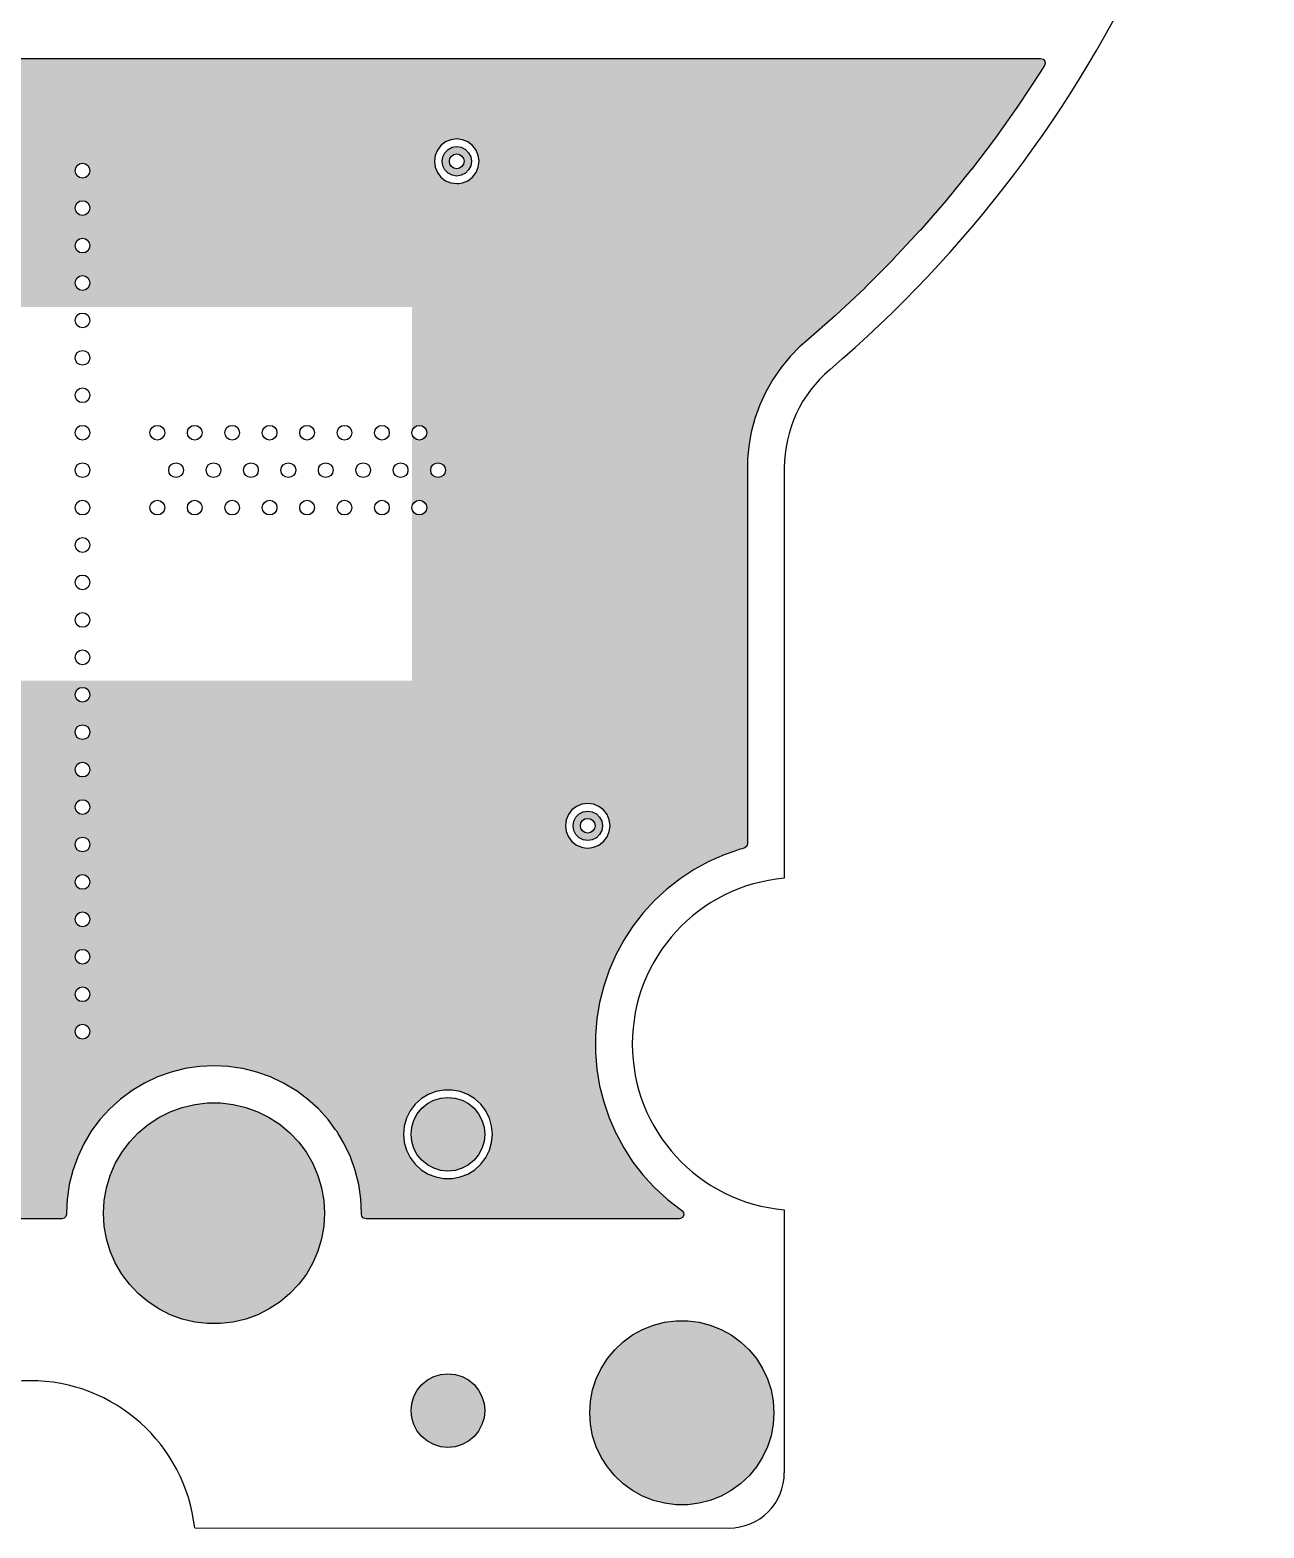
# Model space of a CAD drawing. Header units: millimetres. Extents: x -3894 to -3474, y -291 to 6.
# Drawn here: x -3550.02 to -3516.52, y -143.23 to -102.57 of the extents above; entities that cross this region are included whole.
import ezdxf

# ---------------------------------------------------------------- set-up
doc = ezdxf.new("R2010")
doc.units = ezdxf.units.MM
doc.layers.add('BLACK', color=7, linetype='Continuous')

msp = doc.modelspace()

# ---------------------------------------------------------------- hatches: boundary and pattern name
h = msp.add_hatch(color=256)
h.paths.add_polyline_path([(-3539.648, -103.344), (-3552.956, -103.344), (-3552.992, -103.349), (-3553.051, -103.388), (-3553.079, -103.452), (-3553.085, -103.501), (-3553.127, -103.602), (-3553.132, -103.615), (-3553.131, -103.685), (-3553.093, -103.744), (-3553.029, -103.772), (-3553.025, -103.772), (-3553.006, -103.775), (-3552.86, -103.835), (-3552.734, -103.932), (-3552.638, -104.057), (-3552.577, -104.203), (-3552.557, -104.36), (-3552.577, -104.517), (-3552.638, -104.663), (-3552.734, -104.788), (-3552.86, -104.885), (-3553.006, -104.945), (-3553.029, -104.948), (-3553.043, -104.951), (-3553.103, -104.987), (-3553.135, -105.049), (-3553.127, -105.118), (-3553.085, -105.219), (-3553.065, -105.376), (-3553.085, -105.533), (-3553.146, -105.679), (-3553.242, -105.804), (-3553.337, -105.877), (-3553.337, -110.089), (-3539.648, -110.089)])
h.paths.add_polyline_path([(-3548.79, -106.392, -1), (-3548.39, -106.392, -1)], flags=16)
h.paths.add_polyline_path([(-3548.39, -107.408, -1), (-3548.79, -107.408, -1)], flags=16)
h.paths.add_polyline_path([(-3548.39, -108.424, -1), (-3548.79, -108.424, -1)], flags=16)
h.paths.add_polyline_path([(-3548.39, -109.44, -1), (-3548.79, -109.44, -1)], flags=16)
h = msp.add_hatch(color=256)
h.paths.add_polyline_path([(-3525.794, -103.344), (-3539.648, -103.344), (-3539.648, -110.089), (-3527.9, -110.089), (-3527.356, -109.577), (-3527.353, -109.575), (-3526.593, -108.81), (-3526.59, -108.807), (-3525.856, -108.018), (-3525.853, -108.015), (-3525.794, -107.946)])
h.paths.add_polyline_path([(-3537.825, -106.138), (-3537.845, -106.295), (-3537.906, -106.441), (-3538.002, -106.566), (-3538.128, -106.663), (-3538.274, -106.723), (-3538.378, -106.737), (-3538.43, -106.744), (-3538.509, -106.733), (-3538.587, -106.723), (-3538.733, -106.663), (-3538.859, -106.566), (-3538.955, -106.441), (-3538.975, -106.392), (-3539.016, -106.295), (-3539.016, -106.295), (-3539.036, -106.138), (-3539.016, -105.981), (-3539.016, -105.981), (-3538.955, -105.835), (-3538.859, -105.71), (-3538.733, -105.613), (-3538.587, -105.553), (-3538.587, -105.553), (-3538.43, -105.532), (-3538.274, -105.553), (-3538.274, -105.553), (-3538.128, -105.613), (-3538.002, -105.71), (-3537.906, -105.835), (-3537.845, -105.981), (-3537.845, -105.981), (-3537.834, -106.071)], flags=16)
h.paths.add_polyline_path([(-3538.03, -106.138), (-3538.05, -106.262), (-3538.107, -106.373), (-3538.195, -106.462), (-3538.307, -106.518), (-3538.43, -106.538), (-3538.554, -106.518), (-3538.666, -106.462), (-3538.754, -106.373), (-3538.811, -106.262), (-3538.83, -106.138), (-3538.811, -106.014), (-3538.754, -105.903), (-3538.666, -105.814), (-3538.554, -105.758), (-3538.43, -105.738), (-3538.307, -105.758), (-3538.195, -105.814), (-3538.107, -105.903), (-3538.05, -106.014)], flags=0)
h.paths.add_polyline_path([(-3538.63, -106.138, -1), (-3538.23, -106.138, -1)], flags=0)
for points in [[(-3523.183, -104.617), (-3523.181, -104.613), (-3522.588, -103.713), (-3522.585, -103.71), (-3522.56, -103.668), (-3522.477, -103.533), (-3522.46, -103.486), (-3522.47, -103.417), (-3522.516, -103.364), (-3522.583, -103.344), (-3525.794, -103.344), (-3525.794, -107.946), (-3525.146, -107.201), (-3525.143, -107.198), (-3524.463, -106.362), (-3524.46, -106.358), (-3523.809, -105.5), (-3523.806, -105.497)], [(-3548.115, -132.148), (-3547.851, -131.857), (-3547.56, -131.593), (-3547.244, -131.359), (-3546.907, -131.157), (-3546.618, -131.02), (-3553.337, -131.02), (-3553.337, -132.072), (-3553.23, -132.148), (-3553.181, -132.183), (-3552.913, -132.423), (-3552.673, -132.691), (-3552.465, -132.984), (-3552.291, -133.298), (-3552.154, -133.631), (-3552.054, -133.976), (-3551.994, -134.33), (-3551.974, -134.689), (-3551.975, -134.709), (-3551.964, -134.768), (-3551.918, -134.82), (-3551.851, -134.84), (-3549.147, -134.84), (-3549.09, -134.826), (-3549.04, -134.778), (-3549.024, -134.71), (-3549.025, -134.689), (-3549.005, -134.297), (-3548.998, -134.251), (-3548.948, -133.908), (-3548.852, -133.527), (-3548.72, -133.157), (-3548.72, -133.157), (-3548.552, -132.801), (-3548.35, -132.464)], [(-3539.694, -131.91), (-3539.648, -131.848), (-3539.648, -131.02), (-3543.42, -131.02), (-3543.131, -131.157), (-3542.802, -131.354), (-3542.794, -131.359), (-3542.517, -131.564), (-3542.478, -131.593), (-3542.187, -131.857), (-3541.923, -132.148), (-3541.72, -132.423), (-3541.689, -132.464), (-3541.641, -132.544), (-3541.497, -132.784), (-3541.487, -132.801), (-3541.319, -133.157), (-3541.186, -133.527), (-3541.091, -133.908), (-3541.033, -134.297), (-3541.014, -134.689), (-3541.015, -134.71), (-3541.004, -134.768), (-3540.958, -134.82), (-3540.891, -134.84), (-3539.648, -134.84), (-3539.648, -133.24), (-3539.694, -133.179), (-3539.793, -132.98), (-3539.854, -132.766), (-3539.854, -132.766), (-3539.875, -132.544), (-3539.854, -132.323), (-3539.854, -132.323), (-3539.793, -132.109)], [(-3533.369, -133.657), (-3533.648, -133.298), (-3533.896, -132.916), (-3534.097, -132.544), (-3534.112, -132.516), (-3534.295, -132.099), (-3534.442, -131.668), (-3534.468, -131.564), (-3534.554, -131.227), (-3534.588, -131.02), (-3539.648, -131.02), (-3539.648, -131.848), (-3539.56, -131.732), (-3539.396, -131.582), (-3539.396, -131.582), (-3539.207, -131.465), (-3539.207, -131.465), (-3539.13, -131.435), (-3538.999, -131.385), (-3538.78, -131.344), (-3538.558, -131.344), (-3538.339, -131.385), (-3538.132, -131.465), (-3538.132, -131.465), (-3537.943, -131.582), (-3537.943, -131.582), (-3537.778, -131.732), (-3537.644, -131.91), (-3537.545, -132.109), (-3537.484, -132.323), (-3537.464, -132.544), (-3537.484, -132.766), (-3537.545, -132.98), (-3537.644, -133.179), (-3537.778, -133.357), (-3537.943, -133.506), (-3538.132, -133.624), (-3538.339, -133.704), (-3538.558, -133.745), (-3538.558, -133.745), (-3538.78, -133.745), (-3538.78, -133.745), (-3538.999, -133.704), (-3539.207, -133.624), (-3539.396, -133.506), (-3539.396, -133.506), (-3539.56, -133.357), (-3539.648, -133.24), (-3539.648, -134.84), (-3532.39, -134.84), (-3532.357, -134.835), (-3532.297, -134.798), (-3532.268, -134.735), (-3532.277, -134.666), (-3532.322, -134.612), (-3532.368, -134.582), (-3532.71, -134.315), (-3532.727, -134.302), (-3533.061, -133.993), (-3533.204, -133.837)]]:
    msp.add_hatch(color=256).paths.add_polyline_path(points)
h = msp.add_hatch(color=256)
h.paths.add_polyline_path([(-3530.54, -114.356), (-3530.54, -114.266), (-3530.535, -114.217), (-3530.506, -113.877), (-3530.456, -113.59), (-3530.439, -113.493), (-3530.339, -113.116), (-3530.339, -113.116), (-3530.206, -112.749), (-3530.043, -112.395), (-3529.849, -112.057), (-3529.627, -111.736), (-3529.378, -111.436), (-3529.104, -111.159), (-3529.03, -111.096), (-3529.03, -111.096), (-3529.007, -111.076), (-3529.007, -111.076), (-3528.955, -111.032), (-3528.954, -111.031), (-3528.145, -110.319), (-3528.142, -110.316), (-3527.9, -110.089), (-3539.648, -110.089), (-3539.646, -113.504, -1), (-3539.246, -113.504, -1), (-3539.646, -113.504), (-3539.646, -115.536, -0.999979), (-3539.246, -115.536, -1), (-3539.646, -115.536), (-3539.647, -120.234), (-3530.54, -120.234)])
h.paths.add_polyline_path([(-3539.138, -114.52, -1), (-3538.738, -114.52, -1)], flags=16)
h = msp.add_hatch(color=256)
h.paths.add_polyline_path([(-3539.648, -120.234), (-3553.337, -120.234), (-3553.337, -131.02), (-3546.618, -131.02), (-3546.552, -130.989), (-3546.552, -130.989), (-3546.182, -130.856), (-3545.801, -130.761), (-3545.412, -130.703), (-3545.412, -130.703), (-3545.412, -130.703), (-3545.019, -130.684), (-3544.627, -130.703), (-3544.627, -130.703), (-3544.627, -130.703), (-3544.382, -130.74), (-3544.238, -130.761), (-3543.857, -130.856), (-3543.486, -130.989), (-3543.486, -130.989), (-3543.42, -131.02), (-3539.648, -131.02)])
h.paths.add_polyline_path([(-3548.79, -123.664, -1), (-3548.39, -123.664, -1)], flags=16)
h.paths.add_polyline_path([(-3548.39, -124.68, -1), (-3548.79, -124.68, -1)], flags=16)
h.paths.add_polyline_path([(-3548.79, -122.648, -1), (-3548.39, -122.648, -1)], flags=16)
h.paths.add_polyline_path([(-3548.39, -125.696, -1), (-3548.79, -125.696, -1)], flags=16)
h.paths.add_polyline_path([(-3548.79, -121.632, -1), (-3548.39, -121.632, -1)], flags=16)
h.paths.add_polyline_path([(-3548.39, -126.712, -1), (-3548.79, -126.712, -1)], flags=16)
h.paths.add_polyline_path([(-3548.79, -120.616, -1), (-3548.39, -120.616, -1)], flags=16)
h.paths.add_polyline_path([(-3548.39, -127.728, -1), (-3548.79, -127.728, -1)], flags=16)
h.paths.add_polyline_path([(-3548.39, -128.744, -1), (-3548.79, -128.744, -1)], flags=16)
h.paths.add_polyline_path([(-3548.39, -129.76, -1), (-3548.79, -129.76, -1)], flags=16)
h = msp.add_hatch(color=256)
h.paths.add_polyline_path([(-3530.54, -120.234), (-3539.648, -120.234), (-3539.648, -131.02), (-3534.588, -131.02), (-3534.628, -130.778), (-3534.666, -130.324), (-3534.666, -129.869), (-3534.628, -129.415), (-3534.628, -129.415), (-3534.554, -128.966), (-3534.442, -128.525), (-3534.295, -128.094), (-3534.112, -127.677), (-3534.112, -127.677), (-3533.896, -127.277), (-3533.848, -127.203), (-3533.648, -126.895), (-3533.612, -126.85), (-3533.369, -126.536), (-3533.061, -126.2), (-3533.061, -126.2), (-3532.727, -125.891), (-3532.368, -125.611), (-3531.988, -125.361), (-3531.988, -125.361), (-3531.588, -125.143), (-3531.172, -124.959), (-3530.88, -124.858), (-3530.742, -124.81), (-3530.686, -124.796), (-3530.633, -124.782), (-3530.612, -124.775), (-3530.559, -124.729), (-3530.54, -124.662)])
h.paths.add_polyline_path([(-3535.46, -124.015), (-3535.46, -124.015), (-3535.399, -123.869), (-3535.303, -123.744), (-3535.177, -123.647), (-3535.031, -123.587), (-3535.031, -123.587), (-3534.874, -123.566), (-3534.718, -123.587), (-3534.718, -123.587), (-3534.572, -123.647), (-3534.446, -123.744), (-3534.35, -123.869), (-3534.289, -124.015), (-3534.289, -124.015), (-3534.276, -124.114), (-3534.269, -124.172), (-3534.289, -124.329), (-3534.35, -124.475), (-3534.446, -124.6), (-3534.572, -124.697), (-3534.718, -124.757), (-3534.811, -124.769), (-3534.874, -124.778), (-3534.953, -124.767), (-3535.031, -124.757), (-3535.177, -124.697), (-3535.303, -124.6), (-3535.399, -124.475), (-3535.46, -124.329), (-3535.46, -124.329), (-3535.48, -124.172)], flags=16)
h.paths.add_polyline_path([(-3535.274, -124.172), (-3535.255, -124.048), (-3535.198, -123.937), (-3535.11, -123.848), (-3534.998, -123.792), (-3534.874, -123.772), (-3534.751, -123.792), (-3534.639, -123.848), (-3534.551, -123.937), (-3534.494, -124.048), (-3534.474, -124.172), (-3534.494, -124.296), (-3534.551, -124.407), (-3534.639, -124.496), (-3534.751, -124.552), (-3534.874, -124.572), (-3534.998, -124.552), (-3535.11, -124.496), (-3535.198, -124.407), (-3535.255, -124.296)], flags=0)
h.paths.add_polyline_path([(-3534.674, -124.172, -1), (-3535.074, -124.172, -1)], flags=0)
h = msp.add_hatch(color=256)
h.paths.add_polyline_path([(-3565.624, -138.203), (-3565.651, -138.178), (-3565.905, -137.993), (-3566.18, -137.842), (-3566.472, -137.727), (-3566.776, -137.649), (-3567.087, -137.609), (-3567.401, -137.609), (-3567.713, -137.649), (-3568.017, -137.727), (-3568.309, -137.842), (-3568.584, -137.993), (-3568.838, -138.178), (-3569.067, -138.393), (-3569.267, -138.635), (-3569.435, -138.9), (-3569.569, -139.184), (-3569.666, -139.483), (-3569.725, -139.791), (-3569.744, -140.104), (-3569.725, -140.418), (-3569.666, -140.726), (-3569.569, -141.025), (-3569.435, -141.309), (-3569.267, -141.574), (-3569.067, -141.816), (-3568.838, -142.031), (-3568.584, -142.215), (-3568.309, -142.366), (-3568.017, -142.482), (-3567.713, -142.56), (-3567.401, -142.599), (-3567.087, -142.599), (-3566.776, -142.56), (-3566.472, -142.482), (-3566.18, -142.366), (-3565.905, -142.215), (-3565.651, -142.031), (-3565.624, -142.006)])
h.paths.add_polyline_path([(-3564.764, -139.791), (-3564.823, -139.483), (-3564.92, -139.184), (-3565.053, -138.9), (-3565.222, -138.635), (-3565.422, -138.393), (-3565.624, -138.203), (-3565.624, -142.006), (-3565.422, -141.816), (-3565.222, -141.574), (-3565.053, -141.309), (-3564.92, -141.025), (-3564.823, -140.726), (-3564.764, -140.418), (-3564.744, -140.104)])
h.paths.add_polyline_path([(-3560.529, -140.044), (-3560.548, -139.849), (-3560.605, -139.662), (-3560.698, -139.489), (-3560.822, -139.337), (-3560.974, -139.213), (-3561.147, -139.12), (-3561.334, -139.063), (-3561.529, -139.044), (-3561.724, -139.063), (-3561.912, -139.12), (-3562.085, -139.213), (-3562.236, -139.337), (-3562.361, -139.489), (-3562.453, -139.662), (-3562.51, -139.849), (-3562.529, -140.044), (-3562.51, -140.239), (-3562.453, -140.427), (-3562.361, -140.6), (-3562.236, -140.751), (-3562.085, -140.876), (-3561.912, -140.968), (-3561.724, -141.025), (-3561.529, -141.044), (-3561.334, -141.025), (-3561.147, -140.968), (-3560.974, -140.876), (-3560.822, -140.751), (-3560.698, -140.6), (-3560.605, -140.427), (-3560.548, -140.239)])
h.paths.add_polyline_path([(-3553.337, -132.325), (-3553.388, -132.283), (-3553.679, -132.091), (-3553.991, -131.935), (-3554.319, -131.815), (-3554.658, -131.735), (-3555.005, -131.694), (-3555.354, -131.694), (-3555.7, -131.735), (-3556.04, -131.815), (-3556.367, -131.935), (-3556.679, -132.091), (-3556.971, -132.283), (-3557.238, -132.507), (-3557.477, -132.761), (-3557.686, -133.041), (-3557.86, -133.343), (-3557.998, -133.663), (-3558.098, -133.997), (-3558.159, -134.341), (-3558.179, -134.689), (-3558.159, -135.038), (-3558.098, -135.381), (-3557.998, -135.715), (-3557.86, -136.036), (-3557.686, -136.338), (-3557.477, -136.618), (-3557.238, -136.871), (-3556.971, -137.096), (-3556.679, -137.287), (-3556.367, -137.444), (-3556.04, -137.563), (-3555.7, -137.644), (-3555.354, -137.684), (-3555.005, -137.684), (-3554.658, -137.644), (-3554.319, -137.563), (-3553.991, -137.444), (-3553.679, -137.287), (-3553.388, -137.096), (-3553.337, -137.053)])
h.paths.add_polyline_path([(-3552.179, -134.689), (-3552.2, -134.341), (-3552.26, -133.997), (-3552.36, -133.663), (-3552.498, -133.343), (-3552.673, -133.041), (-3552.881, -132.761), (-3553.12, -132.507), (-3553.337, -132.325), (-3553.337, -137.053), (-3553.12, -136.871), (-3552.881, -136.618), (-3552.673, -136.338), (-3552.498, -136.036), (-3552.36, -135.715), (-3552.26, -135.381), (-3552.2, -135.038)])
h.paths.add_polyline_path([(-3542.04, -134.341), (-3542.1, -133.997), (-3542.2, -133.663), (-3542.338, -133.343), (-3542.513, -133.041), (-3542.721, -132.761), (-3542.96, -132.507), (-3543.228, -132.283), (-3543.519, -132.091), (-3543.831, -131.935), (-3544.159, -131.815), (-3544.498, -131.735), (-3544.845, -131.694), (-3545.194, -131.694), (-3545.54, -131.735), (-3545.88, -131.815), (-3546.207, -131.935), (-3546.519, -132.091), (-3546.811, -132.283), (-3547.078, -132.507), (-3547.317, -132.761), (-3547.526, -133.041), (-3547.7, -133.343), (-3547.838, -133.663), (-3547.938, -133.997), (-3547.999, -134.341), (-3548.019, -134.689), (-3547.999, -135.038), (-3547.938, -135.381), (-3547.838, -135.715), (-3547.7, -136.036), (-3547.526, -136.338), (-3547.317, -136.618), (-3547.078, -136.871), (-3546.811, -137.096), (-3546.519, -137.287), (-3546.207, -137.444), (-3545.88, -137.563), (-3545.54, -137.644), (-3545.194, -137.684), (-3544.845, -137.684), (-3544.498, -137.644), (-3544.159, -137.563), (-3543.831, -137.444), (-3543.519, -137.287), (-3543.228, -137.096), (-3542.96, -136.871), (-3542.721, -136.618), (-3542.513, -136.338), (-3542.338, -136.036), (-3542.2, -135.715), (-3542.1, -135.381), (-3542.04, -135.038), (-3542.019, -134.689)])
h.paths.add_polyline_path([(-3537.688, -140.239), (-3537.669, -140.044), (-3537.688, -139.849), (-3537.745, -139.662), (-3537.838, -139.489), (-3537.962, -139.337), (-3538.114, -139.213), (-3538.287, -139.12), (-3538.474, -139.063), (-3538.669, -139.044), (-3538.864, -139.063), (-3539.052, -139.12), (-3539.225, -139.213), (-3539.376, -139.337), (-3539.501, -139.489), (-3539.593, -139.662), (-3539.648, -139.843), (-3539.648, -140.246), (-3539.593, -140.427), (-3539.501, -140.6), (-3539.376, -140.751), (-3539.225, -140.876), (-3539.052, -140.968), (-3538.864, -141.025), (-3538.669, -141.044), (-3538.474, -141.025), (-3538.287, -140.968), (-3538.114, -140.876), (-3537.962, -140.751), (-3537.838, -140.6), (-3537.745, -140.427)])
h.paths.add_polyline_path([(-3529.839, -139.791), (-3529.898, -139.483), (-3529.995, -139.184), (-3530.128, -138.9), (-3530.297, -138.635), (-3530.497, -138.393), (-3530.726, -138.178), (-3530.98, -137.993), (-3531.255, -137.842), (-3531.547, -137.727), (-3531.851, -137.649), (-3532.162, -137.609), (-3532.476, -137.609), (-3532.788, -137.649), (-3533.092, -137.727), (-3533.384, -137.842), (-3533.659, -137.993), (-3533.913, -138.178), (-3534.142, -138.393), (-3534.342, -138.635), (-3534.51, -138.9), (-3534.644, -139.184), (-3534.741, -139.483), (-3534.8, -139.791), (-3534.819, -140.104), (-3534.8, -140.418), (-3534.741, -140.726), (-3534.644, -141.025), (-3534.51, -141.309), (-3534.342, -141.574), (-3534.142, -141.816), (-3533.913, -142.031), (-3533.659, -142.215), (-3533.384, -142.366), (-3533.092, -142.482), (-3532.788, -142.56), (-3532.476, -142.599), (-3532.162, -142.599), (-3531.851, -142.56), (-3531.547, -142.482), (-3531.255, -142.366), (-3530.98, -142.215), (-3530.726, -142.031), (-3530.497, -141.816), (-3530.297, -141.574), (-3530.128, -141.309), (-3529.995, -141.025), (-3529.898, -140.726), (-3529.839, -140.418), (-3529.819, -140.104)])
h.paths.add_polyline_path([(-3537.669, -132.544), (-3537.688, -132.349), (-3537.745, -132.162), (-3537.838, -131.989), (-3537.962, -131.837), (-3538.114, -131.713), (-3538.287, -131.62), (-3538.474, -131.563), (-3538.669, -131.544), (-3538.864, -131.563), (-3539.052, -131.62), (-3539.225, -131.713), (-3539.376, -131.837), (-3539.501, -131.989), (-3539.593, -132.162), (-3539.648, -132.343), (-3539.648, -132.746), (-3539.593, -132.927), (-3539.501, -133.1), (-3539.376, -133.251), (-3539.225, -133.376), (-3539.052, -133.468), (-3538.864, -133.525), (-3538.669, -133.544), (-3538.474, -133.525), (-3538.287, -133.468), (-3538.114, -133.376), (-3537.962, -133.251), (-3537.838, -133.1), (-3537.745, -132.927), (-3537.688, -132.739)])
h.paths.add_polyline_path([(-3560.548, -132.349), (-3560.605, -132.162), (-3560.698, -131.989), (-3560.822, -131.837), (-3560.974, -131.713), (-3561.147, -131.62), (-3561.334, -131.563), (-3561.529, -131.544), (-3561.724, -131.563), (-3561.912, -131.62), (-3562.085, -131.713), (-3562.236, -131.837), (-3562.361, -131.989), (-3562.453, -132.162), (-3562.51, -132.349), (-3562.529, -132.544), (-3562.51, -132.739), (-3562.453, -132.927), (-3562.361, -133.1), (-3562.236, -133.251), (-3562.085, -133.376), (-3561.912, -133.468), (-3561.724, -133.525), (-3561.529, -133.544), (-3561.334, -133.525), (-3561.147, -133.468), (-3560.974, -133.376), (-3560.822, -133.251), (-3560.698, -133.1), (-3560.605, -132.927), (-3560.548, -132.739), (-3560.529, -132.544)])

# ---------------------------------------------------------------- linework, layer by layer
at = {"layer": 'BLACK', "linetype": 'Continuous'}
for p, q in [((-3552.956, -103.344), (-3522.583, -103.344)), ((-3522.56, -103.668), (-3522.585, -103.71)), ((-3522.583, -103.344), (-3522.516, -103.364)), ((-3522.477, -103.533), (-3522.56, -103.668)), ((-3522.516, -103.364), (-3522.47, -103.417)), ((-3522.46, -103.486), (-3522.477, -103.533)), ((-3522.47, -103.417), (-3522.46, -103.486)), ((-3522.588, -103.713), (-3523.181, -104.613)), ((-3522.585, -103.71), (-3522.588, -103.713)), ((-3523.183, -104.617), (-3523.806, -105.497)), ((-3523.181, -104.613), (-3523.183, -104.617)), ((-3538.859, -105.71), (-3538.955, -105.835)), ((-3538.733, -105.613), (-3538.859, -105.71)), ((-3538.587, -105.553), (-3538.733, -105.613)), ((-3538.43, -105.532), (-3538.587, -105.553)), ((-3538.587, -105.553), (-3538.587, -105.553)), ((-3538.274, -105.553), (-3538.43, -105.532)), ((-3538.43, -105.532), (-3538.43, -105.532)), ((-3538.128, -105.613), (-3538.274, -105.553)), ((-3538.274, -105.553), (-3538.274, -105.553)), ((-3538.002, -105.71), (-3538.128, -105.613)), ((-3537.906, -105.835), (-3538.002, -105.71)), ((-3523.809, -105.5), (-3524.46, -106.358)), ((-3523.806, -105.497), (-3523.809, -105.5)), ((-3539.016, -105.981), (-3539.036, -106.138)), ((-3538.955, -105.835), (-3539.016, -105.981)), ((-3539.016, -105.981), (-3539.016, -105.981)), ((-3538.83, -106.138), (-3538.811, -106.014)), ((-3538.811, -106.014), (-3538.754, -105.903)), ((-3538.754, -105.903), (-3538.666, -105.814)), ((-3538.666, -105.814), (-3538.554, -105.758)), ((-3538.554, -105.758), (-3538.43, -105.738)), ((-3538.43, -105.738), (-3538.307, -105.758)), ((-3538.307, -105.758), (-3538.195, -105.814)), ((-3538.195, -105.814), (-3538.107, -105.903)), ((-3538.107, -105.903), (-3538.05, -106.014)), ((-3538.05, -106.014), (-3538.03, -106.138)), ((-3537.845, -105.981), (-3537.906, -105.835)), ((-3537.834, -106.071), (-3537.845, -105.981)), ((-3537.845, -105.981), (-3537.845, -105.981)), ((-3537.825, -106.138), (-3537.834, -106.071)), ((-3539.036, -106.138), (-3539.036, -106.138)), ((-3539.036, -106.138), (-3539.016, -106.295)), ((-3539.016, -106.295), (-3539.016, -106.295)), ((-3539.016, -106.295), (-3538.975, -106.392)), ((-3538.975, -106.392), (-3538.955, -106.441)), ((-3538.955, -106.441), (-3538.859, -106.566)), ((-3538.811, -106.262), (-3538.83, -106.138)), ((-3538.754, -106.373), (-3538.811, -106.262)), ((-3538.666, -106.462), (-3538.754, -106.373)), ((-3538.554, -106.518), (-3538.666, -106.462)), ((-3538.43, -106.538), (-3538.554, -106.518)), ((-3538.307, -106.518), (-3538.43, -106.538)), ((-3538.195, -106.462), (-3538.307, -106.518)), ((-3538.107, -106.373), (-3538.195, -106.462)), ((-3538.05, -106.262), (-3538.107, -106.373)), ((-3538.03, -106.138), (-3538.05, -106.262)), ((-3538.002, -106.566), (-3537.906, -106.441)), ((-3537.906, -106.441), (-3537.845, -106.295)), ((-3537.845, -106.295), (-3537.825, -106.138)), ((-3524.463, -106.362), (-3525.143, -107.198)), ((-3524.46, -106.358), (-3524.463, -106.362)), ((-3538.859, -106.566), (-3538.733, -106.663)), ((-3538.733, -106.663), (-3538.587, -106.723)), ((-3538.587, -106.723), (-3538.509, -106.733)), ((-3538.509, -106.733), (-3538.43, -106.744)), ((-3538.43, -106.744), (-3538.378, -106.737)), ((-3538.43, -106.744), (-3538.43, -106.744)), ((-3538.43, -106.744), (-3538.43, -106.744)), ((-3538.378, -106.737), (-3538.274, -106.723)), ((-3538.274, -106.723), (-3538.128, -106.663)), ((-3538.128, -106.663), (-3538.002, -106.566)), ((-3525.146, -107.201), (-3525.853, -108.015)), ((-3525.143, -107.198), (-3525.146, -107.201)), ((-3525.856, -108.018), (-3526.59, -108.807)), ((-3525.853, -108.015), (-3525.856, -108.018)), ((-3526.593, -108.81), (-3527.353, -109.575)), ((-3526.59, -108.807), (-3526.593, -108.81)), ((-3527.356, -109.577), (-3528.142, -110.316)), ((-3527.353, -109.575), (-3527.356, -109.577)), ((-3528.145, -110.319), (-3528.954, -111.031)), ((-3528.142, -110.316), (-3528.145, -110.319)), ((-3529.104, -111.159), (-3529.378, -111.436)), ((-3529.03, -111.096), (-3529.104, -111.159)), ((-3529.104, -111.159), (-3529.104, -111.159)), ((-3529.007, -111.076), (-3529.03, -111.096)), ((-3529.03, -111.096), (-3529.03, -111.096)), ((-3528.961, -111.037), (-3529.007, -111.076)), ((-3529.007, -111.076), (-3529.007, -111.076)), ((-3528.955, -111.032), (-3528.961, -111.037)), ((-3528.954, -111.031), (-3528.955, -111.032)), ((-3529.627, -111.736), (-3529.849, -112.057)), ((-3529.378, -111.436), (-3529.627, -111.736)), ((-3529.849, -112.057), (-3530.043, -112.395)), ((-3530.043, -112.395), (-3530.206, -112.749)), ((-3530.206, -112.749), (-3530.339, -113.116)), ((-3530.206, -112.749), (-3530.206, -112.749)), ((-3530.339, -113.116), (-3530.439, -113.493)), ((-3530.339, -113.116), (-3530.339, -113.116)), ((-3530.456, -113.59), (-3530.506, -113.877)), ((-3530.439, -113.493), (-3530.456, -113.59)), ((-3530.535, -114.217), (-3530.54, -114.266)), ((-3530.506, -113.877), (-3530.535, -114.217)), ((-3530.54, -114.266), (-3530.54, -114.356)), ((-3530.54, -114.356), (-3530.54, -114.356)), ((-3530.54, -114.356), (-3530.54, -124.662)), ((-3529.539, -114.461), (-3529.539, -125.597)), ((-3535.031, -123.587), (-3535.177, -123.647)), ((-3534.874, -123.566), (-3535.031, -123.587)), ((-3535.031, -123.587), (-3535.031, -123.587)), ((-3534.718, -123.587), (-3534.874, -123.566)), ((-3534.874, -123.566), (-3534.874, -123.566)), ((-3534.572, -123.647), (-3534.718, -123.587)), ((-3534.718, -123.587), (-3534.718, -123.587)), ((-3535.399, -123.869), (-3535.46, -124.015)), ((-3535.303, -123.744), (-3535.399, -123.869)), ((-3535.177, -123.647), (-3535.303, -123.744)), ((-3535.255, -124.048), (-3535.198, -123.937)), ((-3535.198, -123.937), (-3535.11, -123.848)), ((-3535.11, -123.848), (-3534.998, -123.792)), ((-3534.998, -123.792), (-3534.874, -123.772)), ((-3534.874, -123.772), (-3534.751, -123.792)), ((-3534.751, -123.792), (-3534.639, -123.848)), ((-3534.639, -123.848), (-3534.551, -123.937)), ((-3534.446, -123.744), (-3534.572, -123.647)), ((-3534.551, -123.937), (-3534.494, -124.048)), ((-3534.35, -123.869), (-3534.446, -123.744)), ((-3534.289, -124.015), (-3534.35, -123.869)), ((-3535.46, -124.015), (-3535.48, -124.172)), ((-3535.48, -124.172), (-3535.46, -124.329)), ((-3535.48, -124.172), (-3535.48, -124.172)), ((-3535.46, -124.015), (-3535.46, -124.015)), ((-3535.46, -124.329), (-3535.46, -124.329)), ((-3535.46, -124.329), (-3535.399, -124.475)), ((-3535.274, -124.172), (-3535.255, -124.048)), ((-3535.255, -124.296), (-3535.274, -124.172)), ((-3535.198, -124.407), (-3535.255, -124.296)), ((-3535.11, -124.496), (-3535.198, -124.407)), ((-3534.551, -124.407), (-3534.639, -124.496)), ((-3534.494, -124.296), (-3534.551, -124.407)), ((-3534.494, -124.048), (-3534.474, -124.172)), ((-3534.474, -124.172), (-3534.494, -124.296)), ((-3534.35, -124.475), (-3534.289, -124.329)), ((-3534.276, -124.114), (-3534.289, -124.015)), ((-3534.289, -124.015), (-3534.289, -124.015)), ((-3534.289, -124.329), (-3534.269, -124.172)), ((-3534.269, -124.172), (-3534.276, -124.114)), ((-3535.399, -124.475), (-3535.303, -124.6)), ((-3535.303, -124.6), (-3535.177, -124.697)), ((-3535.177, -124.697), (-3535.031, -124.757)), ((-3534.998, -124.552), (-3535.11, -124.496)), ((-3535.031, -124.757), (-3534.953, -124.767)), ((-3534.874, -124.572), (-3534.998, -124.552)), ((-3534.953, -124.767), (-3534.874, -124.778)), ((-3534.751, -124.552), (-3534.874, -124.572)), ((-3534.874, -124.778), (-3534.811, -124.769)), ((-3534.874, -124.778), (-3534.874, -124.778)), ((-3534.874, -124.778), (-3534.874, -124.778)), ((-3534.811, -124.769), (-3534.718, -124.757)), ((-3534.639, -124.496), (-3534.751, -124.552)), ((-3534.718, -124.757), (-3534.572, -124.697)), ((-3534.572, -124.697), (-3534.446, -124.6)), ((-3534.446, -124.6), (-3534.35, -124.475)), ((-3530.742, -124.81), (-3530.88, -124.858)), ((-3530.686, -124.796), (-3530.742, -124.81)), ((-3530.633, -124.782), (-3530.686, -124.796)), ((-3530.612, -124.775), (-3530.633, -124.782)), ((-3530.559, -124.729), (-3530.612, -124.775)), ((-3530.54, -124.662), (-3530.559, -124.729)), ((-3531.588, -125.143), (-3531.988, -125.361)), ((-3531.172, -124.959), (-3531.588, -125.143)), ((-3531.588, -125.143), (-3531.588, -125.143)), ((-3530.88, -124.858), (-3531.172, -124.959)), ((-3532.368, -125.611), (-3532.727, -125.891)), ((-3531.988, -125.361), (-3532.368, -125.611)), ((-3532.368, -125.611), (-3532.368, -125.611)), ((-3531.988, -125.361), (-3531.988, -125.361)), ((-3532.727, -125.891), (-3533.061, -126.2)), ((-3532.727, -125.891), (-3532.727, -125.891)), ((-3533.061, -126.2), (-3533.369, -126.536)), ((-3533.061, -126.2), (-3533.061, -126.2)), ((-3533.612, -126.85), (-3533.648, -126.895)), ((-3533.369, -126.536), (-3533.612, -126.85)), ((-3533.369, -126.536), (-3533.369, -126.536)), ((-3533.848, -127.203), (-3533.896, -127.277)), ((-3533.648, -126.895), (-3533.848, -127.203)), ((-3533.896, -127.277), (-3534.112, -127.677)), ((-3534.112, -127.677), (-3534.295, -128.094)), ((-3534.112, -127.677), (-3534.112, -127.677)), ((-3534.295, -128.094), (-3534.442, -128.525)), ((-3534.442, -128.525), (-3534.554, -128.966)), ((-3534.554, -128.966), (-3534.628, -129.415)), ((-3534.554, -128.966), (-3534.554, -128.966)), ((-3534.628, -129.415), (-3534.666, -129.869)), ((-3534.628, -129.415), (-3534.628, -129.415)), ((-3534.628, -129.415), (-3534.628, -129.415)), ((-3534.666, -129.869), (-3534.666, -130.324)), ((-3534.666, -130.324), (-3534.628, -130.778)), ((-3546.182, -130.856), (-3546.552, -130.989)), ((-3545.801, -130.761), (-3546.182, -130.856)), ((-3545.412, -130.703), (-3545.801, -130.761)), ((-3545.019, -130.684), (-3545.412, -130.703)), ((-3545.412, -130.703), (-3545.412, -130.703)), ((-3545.412, -130.703), (-3545.412, -130.703)), ((-3544.627, -130.703), (-3545.019, -130.684)), ((-3544.382, -130.74), (-3544.627, -130.703)), ((-3544.627, -130.703), (-3544.627, -130.703)), ((-3544.627, -130.703), (-3544.627, -130.703)), ((-3544.238, -130.761), (-3544.382, -130.74)), ((-3543.857, -130.856), (-3544.238, -130.761)), ((-3544.238, -130.761), (-3544.238, -130.761)), ((-3544.238, -130.761), (-3544.238, -130.761)), ((-3543.486, -130.989), (-3543.857, -130.856)), ((-3534.628, -130.778), (-3534.628, -130.778)), ((-3534.628, -130.778), (-3534.554, -131.227)), ((-3546.907, -131.157), (-3547.244, -131.359)), ((-3546.552, -130.989), (-3546.907, -131.157)), ((-3546.552, -130.989), (-3546.552, -130.989)), ((-3543.131, -131.157), (-3543.486, -130.989)), ((-3543.486, -130.989), (-3543.486, -130.989)), ((-3542.802, -131.354), (-3543.131, -131.157)), ((-3534.554, -131.227), (-3534.554, -131.227)), ((-3534.554, -131.227), (-3534.468, -131.564)), ((-3547.56, -131.593), (-3547.851, -131.857)), ((-3547.244, -131.359), (-3547.56, -131.593)), ((-3545.88, -131.815), (-3545.54, -131.735)), ((-3545.54, -131.735), (-3545.194, -131.694)), ((-3545.194, -131.694), (-3544.845, -131.694)), ((-3544.845, -131.694), (-3544.498, -131.735)), ((-3544.498, -131.735), (-3544.159, -131.815)), ((-3542.794, -131.359), (-3542.802, -131.354)), ((-3542.517, -131.564), (-3542.794, -131.359)), ((-3542.478, -131.593), (-3542.517, -131.564)), ((-3542.187, -131.857), (-3542.478, -131.593)), ((-3539.56, -131.732), (-3539.694, -131.91)), ((-3539.396, -131.582), (-3539.56, -131.732)), ((-3539.207, -131.465), (-3539.396, -131.582)), ((-3539.396, -131.582), (-3539.396, -131.582)), ((-3539.376, -131.837), (-3539.225, -131.713)), ((-3539.225, -131.713), (-3539.052, -131.62)), ((-3539.13, -131.435), (-3539.207, -131.465)), ((-3539.207, -131.465), (-3539.207, -131.465)), ((-3538.999, -131.385), (-3539.13, -131.435)), ((-3539.052, -131.62), (-3538.864, -131.563)), ((-3538.78, -131.344), (-3538.999, -131.385)), ((-3538.864, -131.563), (-3538.669, -131.544)), ((-3538.558, -131.344), (-3538.78, -131.344)), ((-3538.669, -131.544), (-3538.474, -131.563)), ((-3538.339, -131.385), (-3538.558, -131.344)), ((-3538.474, -131.563), (-3538.287, -131.62)), ((-3538.132, -131.465), (-3538.339, -131.385)), ((-3538.287, -131.62), (-3538.114, -131.713)), ((-3537.943, -131.582), (-3538.132, -131.465)), ((-3538.132, -131.465), (-3538.132, -131.465)), ((-3538.114, -131.713), (-3537.962, -131.837)), ((-3537.778, -131.732), (-3537.943, -131.582)), ((-3537.943, -131.582), (-3537.943, -131.582)), ((-3537.644, -131.91), (-3537.778, -131.732)), ((-3534.468, -131.564), (-3534.442, -131.668)), ((-3534.442, -131.668), (-3534.295, -132.099)), ((-3547.851, -131.857), (-3548.115, -132.148)), ((-3546.811, -132.283), (-3546.519, -132.091)), ((-3546.519, -132.091), (-3546.207, -131.935)), ((-3546.207, -131.935), (-3545.88, -131.815)), ((-3544.159, -131.815), (-3543.831, -131.935)), ((-3543.831, -131.935), (-3543.519, -132.091)), ((-3543.519, -132.091), (-3543.228, -132.283)), ((-3541.923, -132.148), (-3542.187, -131.857)), ((-3539.793, -132.109), (-3539.854, -132.323)), ((-3539.694, -131.91), (-3539.793, -132.109)), ((-3539.793, -132.109), (-3539.793, -132.109)), ((-3539.694, -131.91), (-3539.694, -131.91)), ((-3539.593, -132.162), (-3539.501, -131.989)), ((-3539.501, -131.989), (-3539.376, -131.837)), ((-3537.962, -131.837), (-3537.838, -131.989)), ((-3537.838, -131.989), (-3537.745, -132.162)), ((-3537.55, -132.099), (-3537.644, -131.91)), ((-3537.644, -131.91), (-3537.644, -131.91)), ((-3537.545, -132.109), (-3537.55, -132.099)), ((-3537.484, -132.323), (-3537.545, -132.109)), ((-3534.295, -132.099), (-3534.112, -132.516)), ((-3548.35, -132.464), (-3548.552, -132.801)), ((-3548.115, -132.148), (-3548.35, -132.464)), ((-3547.317, -132.761), (-3547.078, -132.507)), ((-3547.078, -132.507), (-3546.811, -132.283)), ((-3543.228, -132.283), (-3542.96, -132.507)), ((-3542.96, -132.507), (-3542.721, -132.761)), ((-3541.72, -132.423), (-3541.923, -132.148)), ((-3541.923, -132.148), (-3541.923, -132.148)), ((-3541.689, -132.464), (-3541.72, -132.423)), ((-3541.641, -132.544), (-3541.689, -132.464)), ((-3541.497, -132.784), (-3541.641, -132.544)), ((-3539.854, -132.323), (-3539.875, -132.544)), ((-3539.875, -132.544), (-3539.854, -132.766)), ((-3539.875, -132.544), (-3539.875, -132.544)), ((-3539.854, -132.323), (-3539.854, -132.323)), ((-3539.669, -132.544), (-3539.65, -132.349)), ((-3539.65, -132.739), (-3539.669, -132.544)), ((-3539.65, -132.349), (-3539.593, -132.162)), ((-3537.745, -132.162), (-3537.688, -132.349)), ((-3537.688, -132.349), (-3537.669, -132.544)), ((-3537.669, -132.544), (-3537.688, -132.739)), ((-3537.464, -132.544), (-3537.484, -132.323)), ((-3537.484, -132.766), (-3537.464, -132.544)), ((-3534.112, -132.516), (-3534.112, -132.516)), ((-3534.112, -132.516), (-3534.112, -132.516)), ((-3534.112, -132.516), (-3534.097, -132.544)), ((-3534.097, -132.544), (-3533.896, -132.916)), ((-3548.552, -132.801), (-3548.72, -133.157)), ((-3547.526, -133.041), (-3547.317, -132.761)), ((-3542.721, -132.761), (-3542.513, -133.041)), ((-3541.487, -132.801), (-3541.497, -132.784)), ((-3541.319, -133.157), (-3541.487, -132.801)), ((-3539.854, -132.766), (-3539.854, -132.766)), ((-3539.854, -132.766), (-3539.793, -132.98)), ((-3539.593, -132.927), (-3539.65, -132.739)), ((-3539.501, -133.1), (-3539.593, -132.927)), ((-3537.745, -132.927), (-3537.838, -133.1)), ((-3537.688, -132.739), (-3537.745, -132.927)), ((-3537.545, -132.98), (-3537.484, -132.766)), ((-3533.896, -132.916), (-3533.648, -133.298)), ((-3548.72, -133.157), (-3548.852, -133.527)), ((-3548.72, -133.157), (-3548.72, -133.157)), ((-3547.838, -133.663), (-3547.7, -133.343)), ((-3547.7, -133.343), (-3547.526, -133.041)), ((-3542.513, -133.041), (-3542.338, -133.343)), ((-3542.338, -133.343), (-3542.2, -133.663)), ((-3541.186, -133.527), (-3541.319, -133.157)), ((-3539.793, -132.98), (-3539.793, -132.98)), ((-3539.793, -132.98), (-3539.694, -133.179)), ((-3539.694, -133.179), (-3539.694, -133.179)), ((-3539.694, -133.179), (-3539.56, -133.357)), ((-3539.56, -133.357), (-3539.396, -133.506)), ((-3539.376, -133.251), (-3539.501, -133.1)), ((-3539.225, -133.376), (-3539.376, -133.251)), ((-3537.962, -133.251), (-3538.114, -133.376)), ((-3537.838, -133.1), (-3537.962, -133.251)), ((-3537.943, -133.506), (-3537.778, -133.357)), ((-3537.778, -133.357), (-3537.644, -133.179)), ((-3537.644, -133.179), (-3537.545, -132.98)), ((-3533.648, -133.298), (-3533.376, -133.648)), ((-3548.852, -133.527), (-3548.948, -133.908)), ((-3547.938, -133.997), (-3547.838, -133.663)), ((-3542.2, -133.663), (-3542.1, -133.997)), ((-3541.091, -133.908), (-3541.186, -133.527)), ((-3539.396, -133.506), (-3539.396, -133.506)), ((-3539.396, -133.506), (-3539.207, -133.624)), ((-3539.052, -133.468), (-3539.225, -133.376)), ((-3539.207, -133.624), (-3539.207, -133.624)), ((-3539.207, -133.624), (-3539.207, -133.624)), ((-3539.207, -133.624), (-3538.999, -133.704)), ((-3538.864, -133.525), (-3539.052, -133.468)), ((-3538.999, -133.704), (-3538.78, -133.745)), ((-3538.669, -133.544), (-3538.864, -133.525)), ((-3538.78, -133.745), (-3538.78, -133.745)), ((-3538.78, -133.745), (-3538.558, -133.745)), ((-3538.474, -133.525), (-3538.669, -133.544)), ((-3538.558, -133.745), (-3538.339, -133.704)), ((-3538.558, -133.745), (-3538.558, -133.745)), ((-3538.287, -133.468), (-3538.474, -133.525)), ((-3538.339, -133.704), (-3538.132, -133.624)), ((-3538.114, -133.376), (-3538.287, -133.468)), ((-3538.132, -133.624), (-3537.943, -133.506)), ((-3533.376, -133.648), (-3533.369, -133.657)), ((-3533.369, -133.657), (-3533.369, -133.657)), ((-3533.369, -133.657), (-3533.204, -133.837)), ((-3548.948, -133.908), (-3548.998, -134.251)), ((-3547.999, -134.341), (-3547.938, -133.997)), ((-3542.1, -133.997), (-3542.04, -134.341)), ((-3541.033, -134.297), (-3541.091, -133.908)), ((-3533.204, -133.837), (-3533.061, -133.993)), ((-3533.061, -133.993), (-3533.061, -133.993)), ((-3533.061, -133.993), (-3533.061, -133.993)), ((-3533.061, -133.993), (-3532.727, -134.302)), ((-3549.005, -134.297), (-3549.025, -134.689)), ((-3548.998, -134.251), (-3549.005, -134.297)), ((-3548.019, -134.689), (-3547.999, -134.341)), ((-3542.04, -134.341), (-3542.019, -134.689)), ((-3541.014, -134.689), (-3541.033, -134.297)), ((-3532.727, -134.302), (-3532.727, -134.302)), ((-3532.727, -134.302), (-3532.727, -134.302)), ((-3532.727, -134.302), (-3532.71, -134.315)), ((-3532.71, -134.315), (-3532.368, -134.582)), ((-3532.368, -134.582), (-3532.368, -134.582)), ((-3532.368, -134.582), (-3532.322, -134.612)), ((-3549.147, -134.84), (-3551.851, -134.84)), ((-3549.09, -134.826), (-3549.147, -134.84)), ((-3549.04, -134.778), (-3549.09, -134.826)), ((-3549.024, -134.71), (-3549.04, -134.778)), ((-3549.025, -134.689), (-3549.024, -134.71)), ((-3547.999, -135.038), (-3548.019, -134.689)), ((-3542.019, -134.689), (-3542.04, -135.038)), ((-3541.015, -134.71), (-3541.014, -134.689)), ((-3541.004, -134.768), (-3541.015, -134.71)), ((-3540.958, -134.82), (-3541.004, -134.768)), ((-3540.891, -134.84), (-3540.958, -134.82)), ((-3532.39, -134.84), (-3540.891, -134.84)), ((-3532.357, -134.835), (-3532.39, -134.84)), ((-3532.297, -134.798), (-3532.357, -134.835)), ((-3532.322, -134.612), (-3532.277, -134.666)), ((-3532.268, -134.735), (-3532.297, -134.798)), ((-3532.277, -134.666), (-3532.268, -134.735)), ((-3529.539, -134.595), (-3529.539, -141.733)), ((-3547.938, -135.381), (-3547.999, -135.038)), ((-3547.838, -135.715), (-3547.938, -135.381)), ((-3542.1, -135.381), (-3542.2, -135.715)), ((-3542.04, -135.038), (-3542.1, -135.381)), ((-3547.7, -136.036), (-3547.838, -135.715)), ((-3542.2, -135.715), (-3542.338, -136.036)), ((-3547.526, -136.338), (-3547.7, -136.036)), ((-3542.338, -136.036), (-3542.513, -136.338)), ((-3547.317, -136.618), (-3547.526, -136.338)), ((-3547.078, -136.871), (-3547.317, -136.618)), ((-3542.721, -136.618), (-3542.96, -136.871)), ((-3542.513, -136.338), (-3542.721, -136.618)), ((-3546.811, -137.096), (-3547.078, -136.871)), ((-3542.96, -136.871), (-3543.228, -137.096)), ((-3546.519, -137.287), (-3546.811, -137.096)), ((-3546.207, -137.444), (-3546.519, -137.287)), ((-3543.519, -137.287), (-3543.831, -137.444)), ((-3543.228, -137.096), (-3543.519, -137.287)), ((-3545.88, -137.563), (-3546.207, -137.444)), ((-3545.54, -137.644), (-3545.88, -137.563)), ((-3545.194, -137.684), (-3545.54, -137.644)), ((-3544.845, -137.684), (-3545.194, -137.684)), ((-3544.498, -137.644), (-3544.845, -137.684)), ((-3544.159, -137.563), (-3544.498, -137.644)), ((-3543.831, -137.444), (-3544.159, -137.563)), ((-3533.384, -137.842), (-3533.092, -137.727)), ((-3533.092, -137.727), (-3532.788, -137.649)), ((-3532.788, -137.649), (-3532.476, -137.609)), ((-3532.476, -137.609), (-3532.162, -137.609)), ((-3532.162, -137.609), (-3531.851, -137.649)), ((-3531.851, -137.649), (-3531.547, -137.727)), ((-3531.547, -137.727), (-3531.255, -137.842)), ((-3534.142, -138.393), (-3533.913, -138.178)), ((-3533.913, -138.178), (-3533.659, -137.993)), ((-3533.659, -137.993), (-3533.384, -137.842)), ((-3531.255, -137.842), (-3530.98, -137.993)), ((-3530.98, -137.993), (-3530.726, -138.178)), ((-3530.726, -138.178), (-3530.497, -138.393)), ((-3534.51, -138.9), (-3534.342, -138.635)), ((-3534.342, -138.635), (-3534.142, -138.393)), ((-3530.497, -138.393), (-3530.297, -138.635)), ((-3530.297, -138.635), (-3530.128, -138.9)), ((-3538.864, -139.063), (-3538.669, -139.044)), ((-3538.669, -139.044), (-3538.474, -139.063)), ((-3534.644, -139.184), (-3534.51, -138.9)), ((-3530.128, -138.9), (-3529.995, -139.184)), ((-3539.501, -139.489), (-3539.376, -139.337)), ((-3539.376, -139.337), (-3539.225, -139.213)), ((-3539.225, -139.213), (-3539.052, -139.12)), ((-3539.052, -139.12), (-3538.864, -139.063)), ((-3538.474, -139.063), (-3538.287, -139.12)), ((-3538.287, -139.12), (-3538.114, -139.213)), ((-3538.114, -139.213), (-3537.962, -139.337)), ((-3537.962, -139.337), (-3537.838, -139.489)), ((-3534.741, -139.483), (-3534.644, -139.184)), ((-3529.995, -139.184), (-3529.898, -139.483)), ((-3539.669, -140.044), (-3539.65, -139.849)), ((-3539.65, -139.849), (-3539.593, -139.662)), ((-3539.593, -139.662), (-3539.501, -139.489)), ((-3537.838, -139.489), (-3537.745, -139.662)), ((-3537.745, -139.662), (-3537.688, -139.849)), ((-3537.688, -139.849), (-3537.669, -140.044)), ((-3534.819, -140.104), (-3534.8, -139.791)), ((-3534.8, -139.791), (-3534.741, -139.483)), ((-3529.898, -139.483), (-3529.839, -139.791)), ((-3529.839, -139.791), (-3529.819, -140.104)), ((-3539.65, -140.239), (-3539.669, -140.044)), ((-3539.593, -140.427), (-3539.65, -140.239)), ((-3537.688, -140.239), (-3537.745, -140.427)), ((-3537.669, -140.044), (-3537.688, -140.239)), ((-3534.8, -140.418), (-3534.819, -140.104)), ((-3529.819, -140.104), (-3529.839, -140.418)), ((-3539.501, -140.6), (-3539.593, -140.427)), ((-3539.376, -140.751), (-3539.501, -140.6)), ((-3537.838, -140.6), (-3537.962, -140.751)), ((-3537.745, -140.427), (-3537.838, -140.6)), ((-3534.741, -140.726), (-3534.8, -140.418)), ((-3529.839, -140.418), (-3529.898, -140.726)), ((-3539.225, -140.876), (-3539.376, -140.751)), ((-3539.052, -140.968), (-3539.225, -140.876)), ((-3538.864, -141.025), (-3539.052, -140.968)), ((-3538.669, -141.044), (-3538.864, -141.025)), ((-3538.474, -141.025), (-3538.669, -141.044)), ((-3538.287, -140.968), (-3538.474, -141.025)), ((-3538.114, -140.876), (-3538.287, -140.968)), ((-3537.962, -140.751), (-3538.114, -140.876)), ((-3534.644, -141.025), (-3534.741, -140.726)), ((-3534.51, -141.309), (-3534.644, -141.025)), ((-3529.995, -141.025), (-3530.128, -141.309)), ((-3529.898, -140.726), (-3529.995, -141.025)), ((-3534.342, -141.574), (-3534.51, -141.309)), ((-3530.128, -141.309), (-3530.297, -141.574)), ((-3534.142, -141.816), (-3534.342, -141.574)), ((-3533.913, -142.031), (-3534.142, -141.816)), ((-3530.497, -141.816), (-3530.726, -142.031)), ((-3530.297, -141.574), (-3530.497, -141.816)), ((-3533.659, -142.215), (-3533.913, -142.031)), ((-3533.384, -142.366), (-3533.659, -142.215)), ((-3530.98, -142.215), (-3531.255, -142.366)), ((-3530.726, -142.031), (-3530.98, -142.215)), ((-3533.092, -142.482), (-3533.384, -142.366)), ((-3532.788, -142.56), (-3533.092, -142.482)), ((-3532.476, -142.599), (-3532.788, -142.56)), ((-3532.162, -142.599), (-3532.476, -142.599)), ((-3531.851, -142.56), (-3532.162, -142.599)), ((-3531.547, -142.482), (-3531.851, -142.56)), ((-3531.255, -142.366), (-3531.547, -142.482)), ((-3545.544, -143.231), (-3531.039, -143.233))]:
    msp.add_line(p, q, dxfattribs=at)
at = {"layer": 'BLACK'}
for centre in [(-3538.43, -106.138), (-3548.59, -106.392), (-3548.59, -107.408), (-3548.59, -108.424), (-3548.59, -109.44), (-3548.59, -110.456), (-3548.59, -111.472), (-3548.59, -112.488), (-3548.59, -113.504), (-3546.558, -113.504), (-3545.542, -113.504), (-3544.526, -113.504), (-3543.51, -113.504), (-3542.494, -113.504), (-3541.478, -113.504), (-3540.462, -113.504), (-3539.446, -113.504), (-3548.59, -114.52), (-3546.05, -114.52), (-3545.034, -114.52), (-3544.018, -114.52), (-3543.002, -114.52), (-3541.986, -114.52), (-3540.97, -114.52), (-3539.954, -114.52), (-3538.938, -114.52), (-3548.59, -115.536), (-3546.558, -115.536), (-3545.542, -115.536), (-3544.526, -115.536), (-3543.51, -115.536), (-3542.494, -115.536), (-3541.478, -115.536), (-3540.462, -115.536), (-3539.446, -115.536), (-3548.59, -116.552), (-3548.59, -117.568), (-3548.59, -118.584), (-3548.59, -119.6), (-3548.59, -120.616), (-3548.59, -121.632), (-3548.59, -122.648), (-3548.59, -123.664), (-3534.874, -124.172), (-3548.59, -124.68), (-3548.59, -125.696), (-3548.59, -126.712), (-3548.59, -127.728), (-3548.59, -128.744), (-3548.59, -129.76)]:
    msp.add_circle(centre, 0.2, dxfattribs=at)
for centre, radius, start, end in [((-3550.016, -86.28), 33.5, 310.393, 0), ((-3526.039, -114.461), 3.5, 130.3935, 180.0001), ((-3529.149, -130.096), 4.516, 94.9524, 265.0476), ((-3550.016, -143.733), 4.5, 6.4024, 173.5822), ((-3531.039, -141.733), 1.5, 269.9984, 0.0018)]:
    msp.add_arc(centre, radius, start, end, dxfattribs=at)

doc.saveas('drawing.dxf')
